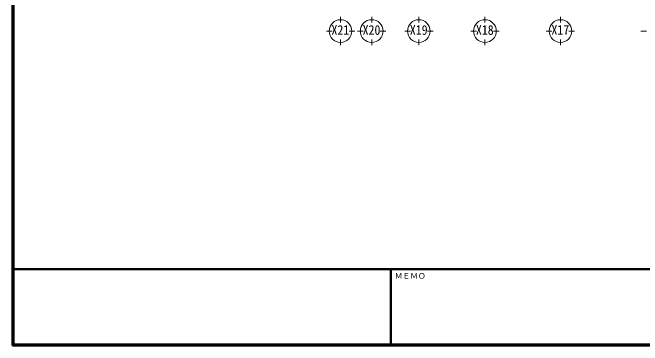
# Model space of a CAD drawing. Units: millimetres at full size, sheet at 1:200; details may follow other scales. Extents: x -55340 to 55340, y -38040 to 38040.
# Drawn here: x -55340 to -21980, y -38040 to -20428 of the extents above; entities that cross this region are included whole.
import ezdxf
from ezdxf.enums import TextEntityAlignment as Align

# ---------------------------------------------------------------- set-up
doc = ezdxf.new("R2010")
doc.units = ezdxf.units.MM
doc.header["$LTSCALE"] = 200
doc.layers.add('0-1_通り芯', color=3, linetype='Continuous', lineweight=18)
doc.layers.add('F-0_F-0ﾚｲﾔ', color=5, linetype='Continuous', lineweight=50)
doc.layers.add('F-A_F-Aﾚｲﾔ', color=7, linetype='Continuous')
doc.styles.add('ＭＳ ゴシック', font='')
doc.styles.get('ＭＳ ゴシック').set_extended_font_data('MS Gothic')

msp = doc.modelspace()

# ---------------------------------------------------------------- linework, layer by layer
at = {"layer": '0-1_通り芯'}
for p, q in [((-37970.2, -20653.3), (-37970.2, -20953.3)), ((-36320.2, -20653.3), (-36320.2, -20953.3)), ((-33820.2, -20653.3), (-33820.2, -20953.3)), ((-30320.2, -20653.3), (-30320.2, -20953.3)), ((-26320.2, -20653.3), (-26320.2, -20953.3)), ((-38720.2, -21403.3), (-38420.2, -21403.3)), ((-37520.2, -21403.3), (-37220.2, -21403.3)), ((-37070.2, -21403.3), (-36770.2, -21403.3)), ((-35870.2, -21403.3), (-35570.2, -21403.3)), ((-34570.2, -21403.3), (-34270.2, -21403.3)), ((-33370.2, -21403.3), (-33070.2, -21403.3)), ((-31070.2, -21403.3), (-30770.2, -21403.3)), ((-29870.2, -21403.3), (-29570.2, -21403.3)), ((-27070.2, -21403.3), (-26770.2, -21403.3)), ((-25870.2, -21403.3), (-25570.2, -21403.3)), ((-22070.2, -21403.3), (-21770.2, -21403.3)), ((-37970.2, -22153.3), (-37970.2, -21853.3)), ((-36320.2, -22153.3), (-36320.2, -21853.3)), ((-33820.2, -22153.3), (-33820.2, -21853.3)), ((-30320.2, -22153.3), (-30320.2, -21853.3)), ((-26320.2, -22153.3), (-26320.2, -21853.3))]:
    msp.add_line(p, q, dxfattribs=at)
for centre in [(-37970.2, -21403.3), (-36320.2, -21403.3), (-33820.2, -21403.3), (-30320.2, -21403.3), (-26320.2, -21403.3)]:
    msp.add_circle(centre, 600, dxfattribs=at)
at = {"layer": 'F-0_F-0ﾚｲﾔ'}
for p, q in [((-55340, 38040), (-55340, -38040)), ((-55300, 38000), (-55300, -38000)), ((-55300, -34000), (55300, -34000)), ((-35300, -34000), (-35300, -38000)), ((-55300, -38000), (55300, -38000)), ((-55340, -38040), (55340, -38040))]:
    msp.add_line(p, q, dxfattribs=at)

# ---------------------------------------------------------------- texts
at = {"layer": '0-1_通り芯', "color": 2, "style": 'ＭＳ ゴシック', "width": 0.9}
for s, p in [('X21', (-38450.5, -21757.5)), ('X20', (-36800.5, -21757.5)), ('X19', (-34300.5, -21757.5)), ('X18', (-30800.5, -21757.5)), ('X17', (-26800.5, -21757.5))]:
    msp.add_text(s, height=513.2, dxfattribs=at).set_placement(p, align=Align.BOTTOM_LEFT)
at = {"layer": 'F-A_F-Aﾚｲﾔ', "style": 'ＭＳ ゴシック'}
msp.add_text('ＭＥＭＯ', height=293.3, dxfattribs=at).set_placement((-35100, -34600), align=Align.BOTTOM_LEFT)

doc.saveas('drawing.dxf')
